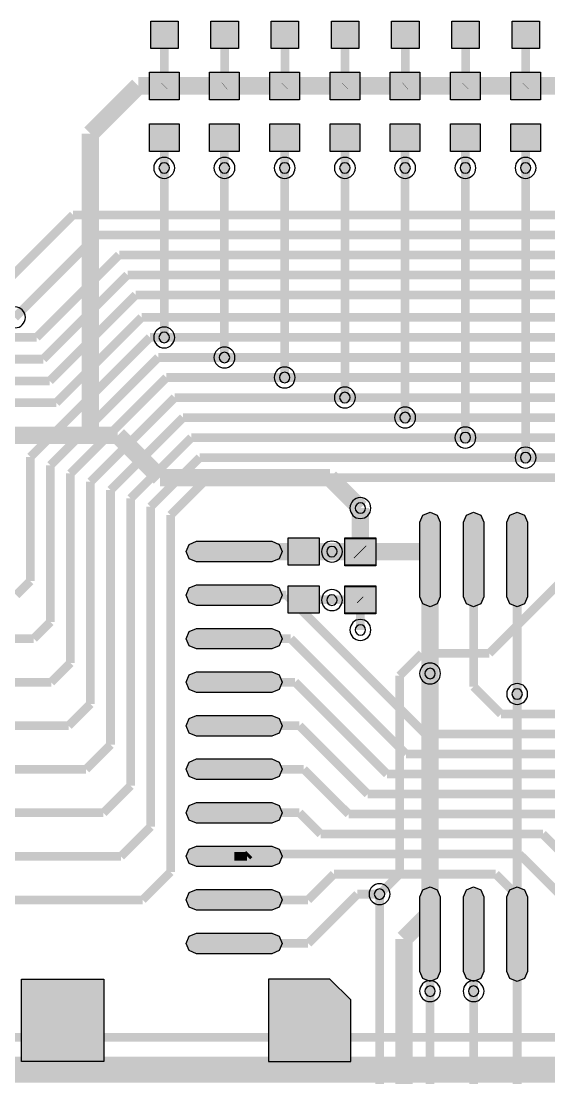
# Model space of a CAD drawing. Header units: millimetres. Extents: x -2 to 166, y 0 to 101.
# Drawn here: x 56.4 to 71.79, y 50.05 to 80.88 of the extents above; entities that cross this region are included whole.
import ezdxf

# ---------------------------------------------------------------- set-up
doc = ezdxf.new("R2010")
doc.units = ezdxf.units.MM
doc.header["$MEASUREMENT"] = 0
for name, color, linetype, true_color in [('Bottom-Layer', 7, 'Continuous', 0x0000ff), ('Hole-Layer', 7, 'Continuous', 0x222222), ('Multi-Layer', 7, 'Continuous', 0xc0c0c0), ('Top-Layer', 7, 'Continuous', 0xff0000)]:
    doc.layers.add(name, color=color, linetype=linetype, true_color=true_color)

msp = doc.modelspace()

# ---------------------------------------------------------------- hatches: boundary and pattern name
at = {"layer": 'Bottom-Layer'}
for points in [[(65.088, 65.005), (64.188, 65.005), (64.188, 65.805), (65.088, 65.805)], [(65.844, 65.79), (66.744, 65.79), (66.744, 64.99), (65.844, 64.99)], [(65.088, 63.605), (64.188, 63.605), (64.188, 64.405), (65.088, 64.405)], [(65.844, 64.39), (66.744, 64.39), (66.744, 63.59), (65.844, 63.59)], [(58.815, 52.933), (58.815, 50.533), (56.415, 50.533), (56.415, 52.933)], [(65.408, 52.933), (63.614, 52.933), (63.614, 50.53), (66.014, 50.53), (66.014, 52.326)]]:
    msp.add_hatch(color=256, dxfattribs=at).paths.add_polyline_path(points)
at = {"layer": 'Top-Layer'}
for points in [[(60.979, 80.881), (60.979, 80.081), (60.179, 80.081), (60.179, 80.881)], [(62.736, 80.881), (62.736, 80.081), (61.936, 80.081), (61.936, 80.881)], [(64.492, 80.881), (64.492, 80.081), (63.692, 80.081), (63.692, 80.881)], [(66.248, 80.881), (66.248, 80.081), (65.448, 80.081), (65.448, 80.881)], [(68.005, 80.881), (68.005, 80.081), (67.205, 80.081), (67.205, 80.881)], [(69.761, 80.881), (69.761, 80.081), (68.961, 80.081), (68.961, 80.881)], [(71.517, 80.881), (71.517, 80.081), (70.717, 80.081), (70.717, 80.881)], [(60.142, 79.389), (61.006, 79.389), (61.006, 78.582), (60.142, 78.582)], [(61.898, 79.389), (62.762, 79.389), (62.762, 78.582), (61.898, 78.582)], [(63.655, 79.389), (64.519, 79.389), (64.519, 78.582), (63.655, 78.582)], [(65.411, 79.389), (66.275, 79.389), (66.275, 78.582), (65.411, 78.582)], [(67.167, 79.389), (68.031, 79.389), (68.031, 78.582), (67.167, 78.582)], [(68.924, 79.389), (69.788, 79.389), (69.788, 78.582), (68.924, 78.582)], [(70.68, 79.389), (71.544, 79.389), (71.544, 78.582), (70.68, 78.582)], [(60.142, 77.882), (61.006, 77.882), (61.006, 77.076), (60.142, 77.076)], [(61.898, 77.882), (62.762, 77.882), (62.762, 77.076), (61.898, 77.076)], [(63.655, 77.882), (64.519, 77.882), (64.519, 77.076), (63.655, 77.076)], [(65.411, 77.882), (66.275, 77.882), (66.275, 77.076), (65.411, 77.076)], [(67.167, 77.882), (68.031, 77.882), (68.031, 77.076), (67.167, 77.076)], [(68.924, 77.882), (69.788, 77.882), (69.788, 77.076), (68.924, 77.076)], [(70.68, 77.882), (71.544, 77.882), (71.544, 77.076), (70.68, 77.076)], [(68.624, 64.089), (68.536, 63.878), (68.326, 63.791), (68.116, 63.878), (68.029, 64.089), (68.029, 66.26), (68.116, 66.47), (68.326, 66.557), (68.536, 66.47), (68.624, 66.26)], [(69.894, 64.089), (69.807, 63.878), (69.596, 63.791), (69.386, 63.878), (69.299, 64.089), (69.299, 66.26), (69.386, 66.47), (69.596, 66.557), (69.807, 66.47), (69.894, 66.26)], [(71.164, 64.089), (71.077, 63.878), (70.866, 63.791), (70.656, 63.878), (70.569, 64.089), (70.569, 66.26), (70.656, 66.47), (70.866, 66.557), (71.077, 66.47), (71.164, 66.26)], [(63.716, 65.705), (63.928, 65.617), (64.016, 65.405), (63.928, 65.193), (63.716, 65.105), (61.516, 65.105), (61.304, 65.193), (61.216, 65.405), (61.304, 65.617), (61.516, 65.705)], [(66.744, 65.005), (65.844, 65.005), (65.844, 65.805), (66.744, 65.805)], [(63.716, 64.435), (63.928, 64.347), (64.016, 64.135), (63.928, 63.923), (63.716, 63.835), (61.516, 63.835), (61.304, 63.923), (61.216, 64.135), (61.304, 64.347), (61.516, 64.435)], [(66.744, 63.605), (65.844, 63.605), (65.844, 64.405), (66.744, 64.405)], [(63.716, 63.165), (63.928, 63.077), (64.016, 62.865), (63.928, 62.653), (63.716, 62.565), (61.516, 62.565), (61.304, 62.653), (61.216, 62.865), (61.304, 63.077), (61.516, 63.165)], [(63.716, 61.895), (63.928, 61.807), (64.016, 61.595), (63.928, 61.383), (63.716, 61.295), (61.516, 61.295), (61.304, 61.383), (61.216, 61.595), (61.304, 61.807), (61.516, 61.895)], [(63.716, 60.625), (63.928, 60.537), (64.016, 60.325), (63.928, 60.113), (63.716, 60.025), (61.516, 60.025), (61.304, 60.113), (61.216, 60.325), (61.304, 60.537), (61.516, 60.625)], [(63.716, 59.355), (63.928, 59.267), (64.016, 59.055), (63.928, 58.843), (63.716, 58.755), (61.516, 58.755), (61.304, 58.843), (61.216, 59.055), (61.304, 59.267), (61.516, 59.355)], [(63.716, 58.085), (63.928, 57.997), (64.016, 57.785), (63.928, 57.573), (63.716, 57.485), (61.516, 57.485), (61.304, 57.573), (61.216, 57.785), (61.304, 57.997), (61.516, 58.085)], [(63.716, 56.815), (63.928, 56.727), (64.016, 56.515), (63.928, 56.303), (63.716, 56.215), (61.516, 56.215), (61.304, 56.303), (61.216, 56.515), (61.304, 56.727), (61.516, 56.815)], [(63.716, 55.545), (63.928, 55.457), (64.016, 55.245), (63.928, 55.033), (63.716, 54.945), (61.516, 54.945), (61.304, 55.033), (61.216, 55.245), (61.304, 55.457), (61.516, 55.545)], [(68.624, 53.158), (68.536, 52.947), (68.326, 52.86), (68.116, 52.947), (68.029, 53.158), (68.029, 55.329), (68.116, 55.539), (68.326, 55.626), (68.536, 55.539), (68.624, 55.329)], [(69.894, 53.158), (69.807, 52.947), (69.596, 52.86), (69.386, 52.947), (69.299, 53.158), (69.299, 55.329), (69.386, 55.539), (69.596, 55.626), (69.807, 55.539), (69.894, 55.329)], [(71.164, 53.158), (71.077, 52.947), (70.866, 52.86), (70.656, 52.947), (70.569, 53.158), (70.569, 55.329), (70.656, 55.539), (70.866, 55.626), (71.077, 55.539), (71.164, 55.329)], [(63.716, 54.275), (63.928, 54.187), (64.016, 53.975), (63.928, 53.763), (63.716, 53.675), (61.516, 53.675), (61.304, 53.763), (61.216, 53.975), (61.304, 54.187), (61.516, 54.275)]]:
    msp.add_hatch(color=256, dxfattribs=at).paths.add_polyline_path(points)

# ---------------------------------------------------------------- linework, layer by layer
at = {"layer": 'Bottom-Layer'}
for points, const_width in [([(59.817, 78.994), (58.42, 77.597)], 0.508), ([(76.525, 78.994), (59.817, 78.994)], 0.508), ([(58.42, 77.597), (58.42, 68.796)], 0.508), ([(60.574, 76.599), (60.574, 71.652)], 0.254), ([(62.33, 76.599), (62.33, 71.068)], 0.254), ([(64.087, 70.484), (64.087, 76.599)], 0.254), ([(65.843, 76.599), (65.843, 69.9)], 0.254), ([(67.599, 69.316), (67.599, 76.599)], 0.254), ([(69.356, 76.599), (69.356, 68.732)], 0.254), ([(71.112, 76.599), (71.112, 68.148)], 0.254), ([(58.42, 68.796), (55.753, 68.796)], 0.508), ([(59.22, 68.796), (58.42, 68.796)], 0.508), ([(60.452, 67.564), (59.22, 68.796)], 0.508), ([(65.405, 67.564), (60.452, 67.564)], 0.508), ([(66.294, 66.675), (65.405, 67.564)], 0.508), ([(66.294, 65.39), (66.294, 66.675)], 0.508), ([(64.638, 65.405), (65.466, 65.405)], 0.508), ([(65.466, 65.405), (66.279, 65.405)], 0.508), ([(66.279, 65.405), (66.294, 65.39)], 0.508), ([(70.053, 62.433), (73.078, 65.458)], 0.254), ([(64.638, 64.005), (66.279, 64.005)], 0.254), ([(66.279, 64.005), (66.294, 63.99)], 0.254), ([(66.294, 63.99), (66.294, 63.119)], 0.254), ([(67.437, 61.786), (68.084, 62.433)], 0.254), ([(68.084, 62.433), (70.053, 62.433)], 0.254), ([(68.326, 61.849), (68.326, 54.864)], 0.508), ([(67.437, 55.995), (67.437, 61.786)], 0.254), ([(70.866, 48.286), (70.866, 61.251)], 0.254), ([(66.853, 55.411), (67.437, 55.995)], 0.254), ([(66.853, 45.366), (66.853, 55.411)], 0.254), ([(68.326, 54.864), (67.564, 54.102)], 0.508), ([(67.564, 54.102), (67.564, 42.291)], 0.508), ([(68.326, 52.581), (68.326, 49.454)], 0.254), ([(69.596, 52.581), (69.596, 47.702)], 0.254)]:
    msp.add_lwpolyline(points, dxfattribs=dict(at, const_width=const_width))
for points in [[(65.088, 65.005), (64.188, 65.005), (64.188, 65.805), (65.088, 65.805)], [(65.844, 65.79), (66.744, 65.79), (66.744, 64.99), (65.844, 64.99)], [(65.088, 63.605), (64.188, 63.605), (64.188, 64.405), (65.088, 64.405)], [(65.844, 64.39), (66.744, 64.39), (66.744, 63.59), (65.844, 63.59)], [(58.815, 52.933), (58.815, 50.533), (56.415, 50.533), (56.415, 52.933)], [(65.408, 52.933), (63.614, 52.933), (63.614, 50.53), (66.014, 50.53), (66.014, 52.326)]]:
    msp.add_lwpolyline(points, close=True, dxfattribs=at)
at = {"layer": 'Hole-Layer'}
for points in [[(60.421, 76.599, 1), (60.726, 76.599, 1)], [(62.178, 76.599, 1), (62.483, 76.599, 1)], [(63.934, 76.599, 1), (64.239, 76.599, 1)], [(65.69, 76.599, 1), (65.995, 76.599, 1)], [(67.447, 76.599, 1), (67.752, 76.599, 1)], [(69.203, 76.599, 1), (69.508, 76.599, 1)], [(70.96, 76.599, 1), (71.265, 76.599, 1)], [(60.421, 71.652, 1), (60.726, 71.652, 1)], [(62.178, 71.068, 1), (62.483, 71.068, 1)], [(63.934, 70.484, 1), (64.239, 70.484, 1)], [(65.69, 69.9, 1), (65.995, 69.9, 1)], [(67.447, 69.316, 1), (67.752, 69.316, 1)], [(69.203, 68.732, 1), (69.508, 68.732, 1)], [(70.96, 68.148, 1), (71.265, 68.148, 1)], [(66.142, 66.675, 1), (66.447, 66.675, 1)], [(65.313, 65.405, 1), (65.618, 65.405, 1)], [(65.313, 63.99, 1), (65.618, 63.99, 1)], [(66.142, 63.119, 1), (66.447, 63.119, 1)], [(68.174, 61.849, 1), (68.479, 61.849, 1)], [(70.714, 61.251, 1), (71.019, 61.251, 1)], [(66.701, 55.411, 1), (67.006, 55.411, 1)], [(68.174, 52.581, 1), (68.479, 52.581, 1)], [(69.444, 52.581, 1), (69.749, 52.581, 1)]]:
    msp.add_lwpolyline(points, format="xyb", close=True, dxfattribs=at)
at = {"layer": 'Multi-Layer'}
for points in [[(60.269, 76.599, 1), (60.879, 76.599, 1)], [(62.025, 76.599, 1), (62.635, 76.599, 1)], [(63.782, 76.599, 1), (64.392, 76.599, 1)], [(55.915, 72.238, 1), (56.525, 72.238, 1)], [(60.269, 71.652, 1), (60.879, 71.652, 1)], [(62.025, 71.068, 1), (62.635, 71.068, 1)], [(63.782, 70.484, 1), (64.392, 70.484, 1)]]:
    msp.add_lwpolyline(points, format="xyb", close=True, dxfattribs=at)
for points in [[(65.538, 76.599, 1), (66.148, 76.599), (66.148, 76.599, 1), (65.538, 76.599)], [(67.294, 76.599, 1), (67.904, 76.599), (67.904, 76.599, 1), (67.294, 76.599)], [(69.051, 76.599, 1), (69.661, 76.599), (69.661, 76.599, 1), (69.051, 76.599)], [(70.807, 76.599, 1), (71.417, 76.599), (71.417, 76.599, 1), (70.807, 76.599)], [(65.538, 69.9, 1), (66.148, 69.9), (66.148, 69.9, 1), (65.538, 69.9)], [(67.294, 69.316, 1), (67.904, 69.316), (67.904, 69.316, 1), (67.294, 69.316)], [(69.051, 68.732, 1), (69.661, 68.732), (69.661, 68.732, 1), (69.051, 68.732)], [(70.807, 68.148, 1), (71.417, 68.148), (71.417, 68.148, 1), (70.807, 68.148)], [(65.989, 66.675, 1), (66.599, 66.675), (66.599, 66.675, 1), (65.989, 66.675)], [(65.161, 65.405, 1), (65.771, 65.405), (65.771, 65.405, 1), (65.161, 65.405)], [(65.161, 63.99, 1), (65.771, 63.99), (65.771, 63.99, 1), (65.161, 63.99)], [(65.989, 63.119, 1), (66.599, 63.119), (66.599, 63.119, 1), (65.989, 63.119)], [(68.021, 61.849, 1), (68.631, 61.849), (68.631, 61.849, 1), (68.021, 61.849)], [(70.561, 61.251, 1), (71.171, 61.251), (71.171, 61.251, 1), (70.561, 61.251)], [(66.548, 55.411, 1), (67.158, 55.411), (67.158, 55.411, 1), (66.548, 55.411)], [(68.021, 52.581, 1), (68.631, 52.581), (68.631, 52.581, 1), (68.021, 52.581)], [(69.291, 52.581, 1), (69.901, 52.581), (69.901, 52.581, 1), (69.291, 52.581)]]:
    msp.add_lwpolyline(points, format="xyb", dxfattribs=at)
at = {"layer": 'Top-Layer'}
for points in [[(60.979, 80.881), (60.979, 80.081), (60.179, 80.081), (60.179, 80.881)], [(62.736, 80.881), (62.736, 80.081), (61.936, 80.081), (61.936, 80.881)], [(64.492, 80.881), (64.492, 80.081), (63.692, 80.081), (63.692, 80.881)], [(66.248, 80.881), (66.248, 80.081), (65.448, 80.081), (65.448, 80.881)], [(68.005, 80.881), (68.005, 80.081), (67.205, 80.081), (67.205, 80.881)], [(69.761, 80.881), (69.761, 80.081), (68.961, 80.081), (68.961, 80.881)], [(71.517, 80.881), (71.517, 80.081), (70.717, 80.081), (70.717, 80.881)], [(60.142, 79.389), (61.006, 79.389), (61.006, 78.582), (60.142, 78.582)], [(61.898, 79.389), (62.762, 79.389), (62.762, 78.582), (61.898, 78.582)], [(63.655, 79.389), (64.519, 79.389), (64.519, 78.582), (63.655, 78.582)], [(65.411, 79.389), (66.275, 79.389), (66.275, 78.582), (65.411, 78.582)], [(67.167, 79.389), (68.031, 79.389), (68.031, 78.582), (67.167, 78.582)], [(68.924, 79.389), (69.788, 79.389), (69.788, 78.582), (68.924, 78.582)], [(70.68, 79.389), (71.544, 79.389), (71.544, 78.582), (70.68, 78.582)], [(60.142, 77.882), (61.006, 77.882), (61.006, 77.076), (60.142, 77.076)], [(61.898, 77.882), (62.762, 77.882), (62.762, 77.076), (61.898, 77.076)], [(63.655, 77.882), (64.519, 77.882), (64.519, 77.076), (63.655, 77.076)], [(65.411, 77.882), (66.275, 77.882), (66.275, 77.076), (65.411, 77.076)], [(67.167, 77.882), (68.031, 77.882), (68.031, 77.076), (67.167, 77.076)], [(68.924, 77.882), (69.788, 77.882), (69.788, 77.076), (68.924, 77.076)], [(70.68, 77.882), (71.544, 77.882), (71.544, 77.076), (70.68, 77.076)], [(68.624, 64.089), (68.536, 63.878), (68.326, 63.791), (68.116, 63.878), (68.029, 64.089), (68.029, 66.26), (68.116, 66.47), (68.326, 66.557), (68.536, 66.47), (68.624, 66.26)], [(69.894, 64.089), (69.807, 63.878), (69.596, 63.791), (69.386, 63.878), (69.299, 64.089), (69.299, 66.26), (69.386, 66.47), (69.596, 66.557), (69.807, 66.47), (69.894, 66.26)], [(71.164, 64.089), (71.077, 63.878), (70.866, 63.791), (70.656, 63.878), (70.569, 64.089), (70.569, 66.26), (70.656, 66.47), (70.866, 66.557), (71.077, 66.47), (71.164, 66.26)], [(63.716, 65.705), (63.928, 65.617), (64.016, 65.405), (63.928, 65.193), (63.716, 65.105), (61.516, 65.105), (61.304, 65.193), (61.216, 65.405), (61.304, 65.617), (61.516, 65.705)], [(66.744, 65.005), (65.844, 65.005), (65.844, 65.805), (66.744, 65.805)], [(63.716, 64.435), (63.928, 64.347), (64.016, 64.135), (63.928, 63.923), (63.716, 63.835), (61.516, 63.835), (61.304, 63.923), (61.216, 64.135), (61.304, 64.347), (61.516, 64.435)], [(66.744, 63.605), (65.844, 63.605), (65.844, 64.405), (66.744, 64.405)], [(63.716, 63.165), (63.928, 63.077), (64.016, 62.865), (63.928, 62.653), (63.716, 62.565), (61.516, 62.565), (61.304, 62.653), (61.216, 62.865), (61.304, 63.077), (61.516, 63.165)], [(63.716, 61.895), (63.928, 61.807), (64.016, 61.595), (63.928, 61.383), (63.716, 61.295), (61.516, 61.295), (61.304, 61.383), (61.216, 61.595), (61.304, 61.807), (61.516, 61.895)], [(63.716, 60.625), (63.928, 60.537), (64.016, 60.325), (63.928, 60.113), (63.716, 60.025), (61.516, 60.025), (61.304, 60.113), (61.216, 60.325), (61.304, 60.537), (61.516, 60.625)], [(63.716, 59.355), (63.928, 59.267), (64.016, 59.055), (63.928, 58.843), (63.716, 58.755), (61.516, 58.755), (61.304, 58.843), (61.216, 59.055), (61.304, 59.267), (61.516, 59.355)], [(63.716, 58.085), (63.928, 57.997), (64.016, 57.785), (63.928, 57.573), (63.716, 57.485), (61.516, 57.485), (61.304, 57.573), (61.216, 57.785), (61.304, 57.997), (61.516, 58.085)], [(63.716, 56.815), (63.928, 56.727), (64.016, 56.515), (63.928, 56.303), (63.716, 56.215), (61.516, 56.215), (61.304, 56.303), (61.216, 56.515), (61.304, 56.727), (61.516, 56.815)], [(63.716, 55.545), (63.928, 55.457), (64.016, 55.245), (63.928, 55.033), (63.716, 54.945), (61.516, 54.945), (61.304, 55.033), (61.216, 55.245), (61.304, 55.457), (61.516, 55.545)], [(68.624, 53.158), (68.536, 52.947), (68.326, 52.86), (68.116, 52.947), (68.029, 53.158), (68.029, 55.329), (68.116, 55.539), (68.326, 55.626), (68.536, 55.539), (68.624, 55.329)], [(69.894, 53.158), (69.807, 52.947), (69.596, 52.86), (69.386, 52.947), (69.299, 53.158), (69.299, 55.329), (69.386, 55.539), (69.596, 55.626), (69.807, 55.539), (69.894, 55.329)], [(71.164, 53.158), (71.077, 52.947), (70.866, 52.86), (70.656, 52.947), (70.569, 53.158), (70.569, 55.329), (70.656, 55.539), (70.866, 55.626), (71.077, 55.539), (71.164, 55.329)], [(63.716, 54.275), (63.928, 54.187), (64.016, 53.975), (63.928, 53.763), (63.716, 53.675), (61.516, 53.675), (61.304, 53.763), (61.216, 53.975), (61.304, 54.187), (61.516, 54.275)]]:
    msp.add_lwpolyline(points, close=True, dxfattribs=at)
for points, const_width in [([(60.579, 80.481), (60.579, 78.991)], 0.254), ([(62.336, 80.481), (62.336, 78.991)], 0.254), ([(64.092, 80.481), (64.092, 78.991)], 0.254), ([(65.848, 80.481), (65.848, 78.991)], 0.254), ([(67.605, 80.481), (67.605, 78.991)], 0.254), ([(69.361, 80.481), (69.361, 78.991)], 0.254), ([(71.117, 80.481), (71.117, 78.991)], 0.254), ([(60.579, 78.991), (60.574, 78.986)], 0.254), ([(62.336, 78.991), (62.33, 78.986)], 0.254), ([(64.092, 78.991), (64.087, 78.986)], 0.254), ([(65.848, 78.991), (65.843, 78.986)], 0.254), ([(67.605, 78.991), (67.599, 78.986)], 0.254), ([(69.361, 78.991), (69.356, 78.986)], 0.254), ([(71.117, 78.991), (71.112, 78.986)], 0.254), ([(60.574, 77.479), (60.574, 76.599)], 0.254), ([(62.33, 77.479), (62.33, 76.599)], 0.254), ([(64.087, 77.479), (64.087, 76.599)], 0.254), ([(65.843, 77.479), (65.843, 76.599)], 0.254), ([(67.599, 77.479), (67.599, 76.599)], 0.254), ([(69.356, 77.479), (69.356, 76.599)], 0.254), ([(71.112, 77.479), (71.112, 76.599)], 0.254), ([(57.915, 75.228), (55.509, 72.822)], 0.254), ([(80.118, 75.228), (57.915, 75.228)], 0.254), ([(58.626, 74.644), (56.22, 72.238)], 0.254), ([(80.829, 74.644), (58.626, 74.644)], 0.254), ([(56.855, 71.654), (59.261, 74.06)], 0.254), ([(59.261, 74.06), (79.992, 74.06)], 0.254), ([(59.503, 73.476), (57.046, 71.019)], 0.254), ([(79.433, 73.476), (59.503, 73.476)], 0.254), ([(59.744, 72.892), (57.237, 70.384)], 0.254), ([(78.695, 72.892), (59.744, 72.892)], 0.254), ([(57.428, 69.749), (59.915, 72.236)], 0.254), ([(59.915, 72.236), (78.461, 72.236)], 0.254), ([(50.013, 71.654), (56.855, 71.654)], 0.254), ([(60.157, 71.652), (56.671, 68.167)], 0.254), ([(60.574, 71.652), (60.157, 71.652)], 0.254), ([(77.75, 71.652), (60.574, 71.652)], 0.254), ([(57.046, 71.019), (48.615, 71.019)], 0.254), ([(60.398, 71.068), (57.255, 67.926)], 0.254), ([(62.33, 71.068), (60.398, 71.068)], 0.254), ([(62.33, 71.068), (78.461, 71.068)], 0.254), ([(60.64, 70.484), (57.839, 67.684)], 0.254), ([(64.087, 70.484), (60.64, 70.484)], 0.254), ([(79.172, 70.484), (64.087, 70.484)], 0.254), ([(57.237, 70.384), (49.199, 70.384)], 0.254), ([(60.882, 69.9), (58.423, 67.442)], 0.254), ([(65.843, 69.9), (60.882, 69.9)], 0.254), ([(93.101, 69.9), (65.843, 69.9)], 0.254), ([(48.615, 69.749), (57.428, 69.749)], 0.254), ([(61.123, 69.316), (59.007, 67.2)], 0.254), ([(67.599, 69.316), (61.123, 69.316)], 0.254), ([(67.599, 69.316), (87.3, 69.316)], 0.254), ([(61.365, 68.732), (59.591, 66.958)], 0.254), ([(69.356, 68.732), (61.365, 68.732)], 0.254), ([(86.716, 68.732), (69.356, 68.732)], 0.254), ([(56.671, 68.167), (56.671, 64.545)], 0.254), ([(61.607, 68.148), (60.175, 66.716)], 0.254), ([(71.112, 68.148), (61.607, 68.148)], 0.254), ([(87.3, 68.148), (71.112, 68.148)], 0.254), ([(57.255, 67.926), (57.255, 63.351)], 0.254), ([(57.839, 67.684), (57.839, 62.157)], 0.254), ([(58.423, 67.442), (58.423, 60.963)], 0.254), ([(61.849, 67.564), (60.759, 66.474)], 0.254), ([(72.494, 67.564), (61.849, 67.564)], 0.254), ([(59.007, 67.2), (59.007, 59.769)], 0.254), ([(59.591, 66.958), (59.591, 58.575)], 0.254), ([(66.294, 65.405), (66.294, 66.675)], 0.508), ([(60.175, 66.716), (60.175, 57.381)], 0.254), ([(60.759, 66.474), (60.759, 56.06)], 0.254), ([(62.616, 65.405), (65.466, 65.405)], 0.508), ([(65.466, 65.405), (66.294, 65.405)], 0.508), ([(66.294, 65.405), (68.326, 65.405)], 0.508), ([(68.326, 65.405), (68.326, 65.174)], 0.508), ([(68.326, 65.174), (68.326, 61.849)], 0.508), ([(69.596, 61.468), (69.596, 65.174)], 0.254), ([(70.866, 65.174), (70.866, 61.251)], 0.254), ([(56.671, 64.545), (56.261, 64.135)], 0.254), ([(62.616, 64.135), (64.135, 64.135)], 0.254), ([(64.135, 64.135), (68.187, 60.083)], 0.254), ([(66.294, 64.005), (66.294, 63.119)], 0.254), ([(57.255, 63.351), (56.769, 62.865)], 0.254), ([(56.769, 62.865), (53.716, 62.865)], 0.254), ([(62.616, 62.865), (64.262, 62.865)], 0.254), ([(64.262, 62.865), (67.628, 59.499)], 0.254), ([(57.839, 62.157), (57.277, 61.595)], 0.254), ([(57.277, 61.595), (53.716, 61.595)], 0.254), ([(62.616, 61.595), (64.389, 61.595)], 0.254), ([(64.389, 61.595), (67.069, 58.915)], 0.254), ([(70.397, 60.667), (69.596, 61.468)], 0.254), ([(58.423, 60.963), (57.785, 60.325)], 0.254), ([(75.604, 60.667), (70.397, 60.667)], 0.254), ([(57.785, 60.325), (53.716, 60.325)], 0.254), ([(62.616, 60.325), (64.516, 60.325)], 0.254), ([(64.516, 60.325), (66.51, 58.331)], 0.254), ([(68.187, 60.083), (75.045, 60.083)], 0.254), ([(59.007, 59.769), (58.293, 59.055)], 0.254), ([(67.628, 59.499), (74.359, 59.499)], 0.254), ([(58.293, 59.055), (53.716, 59.055)], 0.254), ([(62.616, 59.055), (64.643, 59.055)], 0.254), ([(64.643, 59.055), (65.951, 57.747)], 0.254), ([(67.069, 58.915), (73.673, 58.915)], 0.254), ([(59.591, 58.575), (58.801, 57.785)], 0.254), ([(66.51, 58.331), (72.987, 58.331)], 0.254), ([(58.801, 57.785), (53.716, 57.785)], 0.254), ([(62.616, 57.785), (64.516, 57.785)], 0.254), ([(64.516, 57.785), (65.138, 57.163)], 0.254), ([(65.951, 57.747), (72.301, 57.747)], 0.254), ([(60.175, 57.381), (59.309, 56.515)], 0.254), ([(65.138, 57.163), (71.615, 57.163)], 0.254), ([(71.615, 57.163), (73.406, 55.372)], 0.254), ([(59.309, 56.515), (53.716, 56.515)], 0.254), ([(62.616, 56.515), (62.992, 56.515)], 0.254), ([(62.992, 56.515), (63.056, 56.579)], 0.254), ([(63.056, 56.579), (70.929, 56.579)], 0.254), ([(70.929, 56.579), (72.136, 55.372)], 0.254), ([(60.759, 56.06), (59.944, 55.245)], 0.254), ([(64.77, 55.245), (65.52, 55.995)], 0.254), ([(65.52, 55.995), (70.243, 55.995)], 0.254), ([(70.243, 55.995), (70.866, 55.372)], 0.254), ([(64.77, 53.975), (66.206, 55.411)], 0.254), ([(66.206, 55.411), (66.853, 55.411)], 0.254), ([(70.866, 55.372), (70.866, 54.243)], 0.254), ([(59.944, 55.245), (55.499, 55.245)], 0.254), ([(62.616, 55.245), (64.77, 55.245)], 0.254), ([(68.326, 54.243), (68.326, 52.581)], 0.254), ([(69.596, 54.243), (69.596, 52.581)], 0.254), ([(62.616, 53.975), (64.77, 53.975)], 0.254), ([(78.608, 51.235), (54.283, 51.235)], 0.254), ([(87.63, 50.292), (55.245, 50.292)], 0.762)]:
    msp.add_lwpolyline(points, dxfattribs=dict(at, const_width=const_width))

doc.saveas('drawing.dxf')
